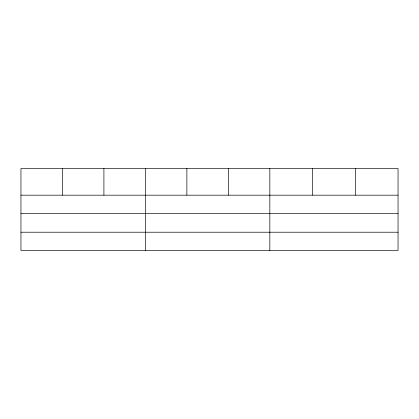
<?xml version="1.0" encoding="UTF-8"?>
<svg xmlns="http://www.w3.org/2000/svg" width="419" height="419" viewBox="0 0 419 419"><rect width="100%" height="100%" fill="white"/><g stroke="black" fill="none" stroke-linecap="round" stroke-linejoin="round"><path stroke-width="0.63" d="M398.05 213.428L398.05 168.532L20.95 168.532L20.95 250.468L398.05 250.468L398.05 213.428L20.95 213.428M20.95 195.181L398.05 195.181M20.95 232.22L398.05 232.22M355.312 168.532L355.312 195.181M312.574 168.532L312.574 195.181M269.836 168.532L269.836 250.468M228.355 168.532L228.355 195.181M186.874 168.532L186.874 195.181M145.393 168.532L145.393 250.468M103.912 168.532L103.912 195.181M62.431 168.532L62.431 195.181"/></g></svg>
